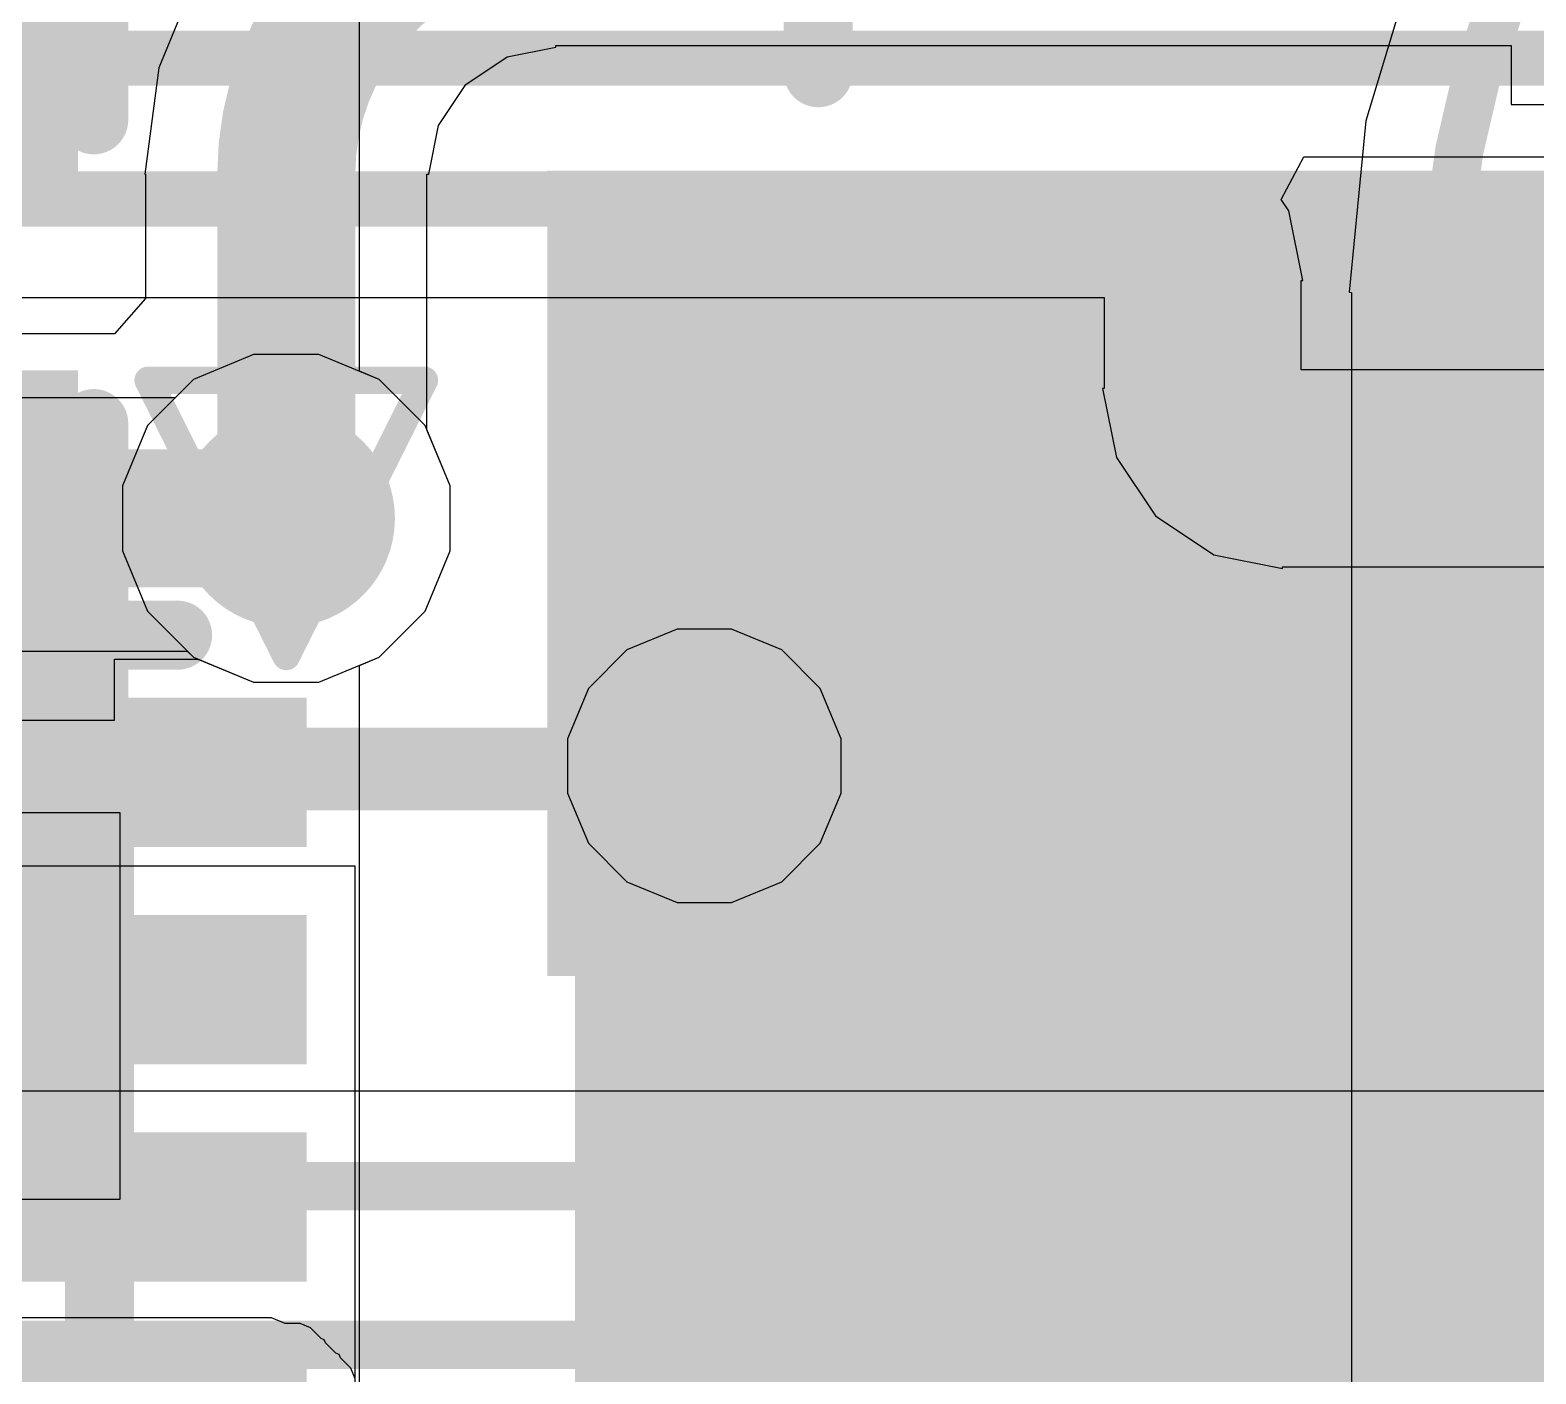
# Model space of a CAD drawing. Header units: inches. Extents: x -6 to 284, y -12 to 154.
# Drawn here: x 65.812 to 68.583, y -8.356 to -5.884 of the extents above; entities that cross this region are included whole.
import ezdxf

# ---------------------------------------------------------------- set-up
doc = ezdxf.new("R2010")
doc.units = ezdxf.units.IN
for name, color, linetype in [('Bottom Layer', 5, 'Continuous'), ('Bottom Overlay', 54, 'Continuous'), ('Bottom Paste', 16, 'Continuous'), ('Bottom Solder', 6, 'Continuous'), ('Drill Drawing', 1, 'Continuous'), ('GND-1', 16, 'Continuous'), ('GND-2', 90, 'Continuous'), ('GND-3', 216, 'Continuous'), ('GND-4', 54, 'Continuous'), ('PWR-1', 156, 'Continuous'), ('PWR-2', 130, 'Continuous'), ('Signal L1', 76, 'Continuous'), ('Signal L2', 6, 'Continuous'), ('Top Layer', 1, 'Continuous'), ('Top Overlay', 2, 'Continuous'), ('Top Paste', 8, 'Continuous'), ('Top Solder', 216, 'Continuous'), ('Via Holes', 16, 'Continuous')]:
    doc.layers.add(name, color=color, linetype=linetype)

# ---------------------------------------------------------------- blocks, each defined once
blk = doc.blocks.new('24_UQFN__4_2__B_84')
at = {"layer": 'Bottom Layer'}
for points in [[(0.45, 1.9), (1.2, 1.9), (1.2, 1.7), (0.45, 1.7)], [(0.45, 1.5), (1.2, 1.5), (1.2, 1.3), (0.45, 1.3)], [(0.45, 1.1), (1.2, 1.1), (1.2, 0.9), (0.45, 0.9)], [(0.45, 0.7), (1.2, 0.7), (1.2, 0.5), (0.45, 0.5)]]:
    blk.add_hatch(color=5, dxfattribs=at).paths.add_polyline_path(points)
at = {"layer": 'Bottom Paste'}
for points in [[(0.45, 1.9), (1.2, 1.9), (1.2, 1.7), (0.45, 1.7)], [(0.45, 1.5), (1.2, 1.5), (1.2, 1.3), (0.45, 1.3)], [(0.45, 1.1), (1.2, 1.1), (1.2, 0.9), (0.45, 0.9)], [(0.45, 0.7), (1.2, 0.7), (1.2, 0.5), (0.45, 0.5)]]:
    blk.add_hatch(color=16, dxfattribs=at).paths.add_polyline_path(points)
at = {"layer": 'Bottom Solder'}
for points in [[(0.4125, 1.9375), (1.2375, 1.9375), (1.2375, 1.6625), (0.4125, 1.6625)], [(0.4125, 1.5375), (1.2375, 1.5375), (1.2375, 1.2625), (0.4125, 1.2625)], [(0.4125, 1.1375), (1.2375, 1.1375), (1.2375, 0.8625), (0.4125, 0.8625)], [(0.4125, 0.7375), (1.2375, 0.7375), (1.2375, 0.4625), (0.4125, 0.4625)]]:
    blk.add_hatch(color=6, dxfattribs=at).paths.add_polyline_path(points)
at = {"layer": 'Bottom Overlay'}
blk.add_lwpolyline([(0.63, 2.0522, 0.127, 0.127, 0), (1, 2.0522, 0.127, 0.127, 0)], format="xyseb", dxfattribs=at)
blk.add_lwpolyline([(0.9683, 2.0522, 0.0635, 0.0635, 1), (1.0318, 2.0522, 0.0635, 0.0635, 1)], format="xyseb", close=True, dxfattribs=at)
blk = doc.blocks.new('HDMI_101W_89')
at = {"layer": 'Top Layer'}
blk.add_hatch(color=1, dxfattribs=at).paths.add_polyline_path([(-3.75, 1.665), (-1.95, 1.665), (-1.95, 0.285), (-3.75, 0.285)])
at = {"layer": 'Top Paste'}
blk.add_hatch(color=8, dxfattribs=at).paths.add_polyline_path([(-3.75, 1.665), (-1.95, 1.665), (-1.95, 0.285), (-3.75, 0.285)])
at = {"layer": 'Top Solder'}
blk.add_hatch(color=216, dxfattribs=at).paths.add_polyline_path([(-3.8008, 1.7158), (-1.8992, 1.7158), (-1.8992, 0.2342), (-3.8008, 0.2342)])
at = {"layer": 'Top Overlay'}
for points in [[(-3.3021, 1.8961, 0.127, 0.127, 0), (-3.3021, 2.706, 0.127, 0.127, 0)], [(-3.3021, 0.0538, 0.127, 0.127, 0), (-3.302, -1.1539, 0.127, 0.127, 0)]]:
    blk.add_lwpolyline(points, format="xyseb", dxfattribs=at)
for points in [[(-3.3338, 1.8961, 0.0635, 0.0635, 1), (-3.2703, 1.8961, 0.0635, 0.0635, 1)], [(-3.3338, 0.0538, 0.0635, 0.0635, 1), (-3.2703, 0.0538, 0.0635, 0.0635, 1)]]:
    blk.add_lwpolyline(points, format="xyseb", close=True, dxfattribs=at)
blk = doc.blocks.new('R___0402_178')
at = {"layer": 'Top Layer'}
for points in [[(-0.6985, -0.3175), (-0.6985, 0.3175), (-0.2413, 0.3175), (-0.2413, -0.3175)], [(0.2413, -0.3175), (0.2413, 0.3175), (0.6985, 0.3175), (0.6985, -0.3175)]]:
    blk.add_hatch(color=1, dxfattribs=at).paths.add_polyline_path(points)
at = {"layer": 'Top Paste'}
for points in [[(-0.6985, -0.3175), (-0.6985, 0.3175), (-0.2413, 0.3175), (-0.2413, -0.3175)], [(0.2413, -0.3175), (0.2413, 0.3175), (0.6985, 0.3175), (0.6985, -0.3175)]]:
    blk.add_hatch(color=8, dxfattribs=at).paths.add_polyline_path(points)
at = {"layer": 'Top Solder'}
for points in [[(-0.7535, -0.3725), (-0.7535, 0.3725), (-0.1863, 0.3725), (-0.1863, -0.3725)], [(0.1863, -0.3725), (0.1863, 0.3725), (0.7535, 0.3725), (0.7535, -0.3725)]]:
    blk.add_hatch(color=216, dxfattribs=at).paths.add_polyline_path(points)
at = {"layer": 'Top Overlay'}
for points in [[(-0.7874, -0.4064, 0.127, 0.127, 0), (-0.7874, 0.4064, 0.127, 0.127, 0)], [(0.7874, 0.4064, 0.127, 0.127, 0), (-0.7874, 0.4064, 0.127, 0.127, 0)], [(0.7874, -0.4064, 0.127, 0.127, 0), (0.7874, 0.4064, 0.127, 0.127, 0)], [(0.7874, -0.4064, 0.127, 0.127, 0), (-0.7874, -0.4064, 0.127, 0.127, 0)], [(0.8128, -0.4318, 0.00323, 0.00323, 0), (-0.8128, -0.4318, 0.00323, 0.00323, 0)]]:
    blk.add_lwpolyline(points, format="xyseb", dxfattribs=at)
for points in [[(-0.8191, 0.4064, 0.0635, 0.0635, 1), (-0.7556, 0.4064, 0.0635, 0.0635, 1)], [(-0.8191, 0.4064, 0.0635, 0.0635, 1), (-0.7556, 0.4064, 0.0635, 0.0635, 1)], [(0.7556, 0.4064, 0.0635, 0.0635, 1), (0.8191, 0.4064, 0.0635, 0.0635, 1)], [(0.7556, 0.4064, 0.0635, 0.0635, 1), (0.8191, 0.4064, 0.0635, 0.0635, 1)], [(-0.8191, -0.4064, 0.0635, 0.0635, 1), (-0.7556, -0.4064, 0.0635, 0.0635, 1)], [(-0.8191, -0.4064, 0.0635, 0.0635, 1), (-0.7556, -0.4064, 0.0635, 0.0635, 1)], [(0.7556, -0.4064, 0.0635, 0.0635, 1), (0.8191, -0.4064, 0.0635, 0.0635, 1)], [(0.7556, -0.4064, 0.0635, 0.0635, 1), (0.8191, -0.4064, 0.0635, 0.0635, 1)], [(-0.8136, -0.4318, 0.00161, 0.00161, 1), (-0.812, -0.4318, 0.00161, 0.00161, 1)], [(0.812, -0.4318, 0.00161, 0.00161, 1), (0.8136, -0.4318, 0.00161, 0.00161, 1)]]:
    blk.add_lwpolyline(points, format="xyseb", close=True, dxfattribs=at)
blk = doc.blocks.new('C___0402_326')
at = {"layer": 'Top Layer'}
for points in [[(-0.6985, -0.3175), (-0.6985, 0.3175), (-0.2413, 0.3175), (-0.2413, -0.3175)], [(0.2413, -0.3175), (0.2413, 0.3175), (0.6985, 0.3175), (0.6985, -0.3175)]]:
    blk.add_hatch(color=1, dxfattribs=at).paths.add_polyline_path(points)
at = {"layer": 'Top Paste'}
for points in [[(-0.6985, -0.3175), (-0.6985, 0.3175), (-0.2413, 0.3175), (-0.2413, -0.3175)], [(0.2413, -0.3175), (0.2413, 0.3175), (0.6985, 0.3175), (0.6985, -0.3175)]]:
    blk.add_hatch(color=8, dxfattribs=at).paths.add_polyline_path(points)
at = {"layer": 'Top Solder'}
for points in [[(-0.7585, -0.3775), (-0.7585, 0.3775), (-0.1813, 0.3775), (-0.1813, -0.3775)], [(0.1813, -0.3775), (0.1813, 0.3775), (0.7585, 0.3775), (0.7585, -0.3775)]]:
    blk.add_hatch(color=216, dxfattribs=at).paths.add_polyline_path(points)
at = {"layer": 'Top Overlay'}
for points in [[(-0.7874, 0.4064, 0.127, 0.127, 0), (-0.7874, -0.4064, 0.127, 0.127, 0)], [(-0.7874, 0.4064, 0.127, 0.127, 0), (-0.2794, 0.4064, 0.127, 0.127, 0)], [(0.2794, 0.4064, 0.127, 0.127, 0), (0.7874, 0.4064, 0.127, 0.127, 0)], [(0.7874, 0.4064, 0.127, 0.127, 0), (0.7874, -0.4064, 0.127, 0.127, 0)], [(-0.7874, -0.4064, 0.127, 0.127, 0), (-0.2794, -0.4064, 0.127, 0.127, 0)], [(0.2794, -0.4064, 0.127, 0.127, 0), (0.7874, -0.4064, 0.127, 0.127, 0)]]:
    blk.add_lwpolyline(points, format="xyseb", dxfattribs=at)
for points in [[(-0.8191, 0.4064, 0.0635, 0.0635, 1), (-0.7556, 0.4064, 0.0635, 0.0635, 1)], [(-0.8191, 0.4064, 0.0635, 0.0635, 1), (-0.7556, 0.4064, 0.0635, 0.0635, 1)], [(-0.3111, 0.4064, 0.0635, 0.0635, 1), (-0.2477, 0.4064, 0.0635, 0.0635, 1)], [(0.2477, 0.4064, 0.0635, 0.0635, 1), (0.3111, 0.4064, 0.0635, 0.0635, 1)], [(0.7556, 0.4064, 0.0635, 0.0635, 1), (0.8191, 0.4064, 0.0635, 0.0635, 1)], [(0.7556, 0.4064, 0.0635, 0.0635, 1), (0.8191, 0.4064, 0.0635, 0.0635, 1)], [(-0.8191, -0.4064, 0.0635, 0.0635, 1), (-0.7556, -0.4064, 0.0635, 0.0635, 1)], [(-0.8191, -0.4064, 0.0635, 0.0635, 1), (-0.7556, -0.4064, 0.0635, 0.0635, 1)], [(-0.3111, -0.4064, 0.0635, 0.0635, 1), (-0.2477, -0.4064, 0.0635, 0.0635, 1)], [(0.2477, -0.4064, 0.0635, 0.0635, 1), (0.3111, -0.4064, 0.0635, 0.0635, 1)], [(0.7556, -0.4064, 0.0635, 0.0635, 1), (0.8191, -0.4064, 0.0635, 0.0635, 1)], [(0.7556, -0.4064, 0.0635, 0.0635, 1), (0.8191, -0.4064, 0.0635, 0.0635, 1)]]:
    blk.add_lwpolyline(points, format="xyseb", close=True, dxfattribs=at)

msp = doc.modelspace()

# ---------------------------------------------------------------- hatches: boundary and pattern name
at = {"layer": 'Bottom Layer'}
h = msp.add_hatch(color=5, dxfattribs=at)
edge = h.paths.add_edge_path()
edge.add_arc((66.2838, -6.7821), 0.2, 0, 360)
h = msp.add_hatch(color=5, dxfattribs=at)
edge = h.paths.add_edge_path()
edge.add_arc((67.0531, -7.2375), 0.15, 0, 360)
at = {"layer": 'GND-1'}
h = msp.add_hatch(color=16, dxfattribs=at)
edge = h.paths.add_edge_path()
edge.add_arc((66.2838, -6.7821), 0.2, 0, 360)
h = msp.add_hatch(color=16, dxfattribs=at)
edge = h.paths.add_edge_path()
edge.add_arc((67.0531, -7.2375), 0.15, 0, 360)
at = {"layer": 'GND-2'}
h = msp.add_hatch(color=90, dxfattribs=at)
edge = h.paths.add_edge_path()
edge.add_arc((66.2838, -6.7821), 0.2, 0, 360)
h = msp.add_hatch(color=90, dxfattribs=at)
edge = h.paths.add_edge_path()
edge.add_arc((67.0531, -7.2375), 0.15, 0, 360)
at = {"layer": 'GND-3'}
h = msp.add_hatch(color=216, dxfattribs=at)
edge = h.paths.add_edge_path()
edge.add_arc((66.2838, -6.7821), 0.2, 0, 360)
h = msp.add_hatch(color=216, dxfattribs=at)
edge = h.paths.add_edge_path()
edge.add_arc((67.0531, -7.2375), 0.15, 0, 360)
at = {"layer": 'GND-4'}
h = msp.add_hatch(color=54, dxfattribs=at)
edge = h.paths.add_edge_path()
edge.add_arc((66.2838, -6.7821), 0.2, 0, 360)
h = msp.add_hatch(color=54, dxfattribs=at)
edge = h.paths.add_edge_path()
edge.add_arc((67.0531, -7.2375), 0.15, 0, 360)
at = {"layer": 'PWR-1'}
h = msp.add_hatch(color=156, dxfattribs=at)
edge = h.paths.add_edge_path()
edge.add_arc((66.2838, -6.7821), 0.2, 0, 360)
h = msp.add_hatch(color=156, dxfattribs=at)
edge = h.paths.add_edge_path()
edge.add_arc((67.0531, -7.2375), 0.15, 0, 360)
at = {"layer": 'PWR-2'}
h = msp.add_hatch(color=130, dxfattribs=at)
edge = h.paths.add_edge_path()
edge.add_arc((66.2838, -6.7821), 0.2, 0, 360)
h = msp.add_hatch(color=130, dxfattribs=at)
edge = h.paths.add_edge_path()
edge.add_arc((67.0531, -7.2375), 0.15, 0, 360)
at = {"layer": 'Signal L1'}
h = msp.add_hatch(color=76, dxfattribs=at)
edge = h.paths.add_edge_path()
edge.add_arc((66.2838, -6.7821), 0.2, 0, 360)
h = msp.add_hatch(color=76, dxfattribs=at)
edge = h.paths.add_edge_path()
edge.add_arc((67.0531, -7.2375), 0.15, 0, 360)
at = {"layer": 'Signal L2'}
h = msp.add_hatch(color=6, dxfattribs=at)
edge = h.paths.add_edge_path()
edge.add_arc((66.2838, -6.7821), 0.2, 0, 360)
h = msp.add_hatch(color=6, dxfattribs=at)
edge = h.paths.add_edge_path()
edge.add_arc((67.0531, -7.2375), 0.15, 0, 360)
at = {"layer": 'Top Layer'}
msp.add_hatch(color=1, dxfattribs=at).paths.add_polyline_path([(66.815, -11.2431), (68.615, -11.2431), (68.615, -6.1932), (66.815, -6.1932)])
h = msp.add_hatch(color=1, dxfattribs=at)
edge = h.paths.add_edge_path()
edge.add_arc((66.2838, -6.7821), 0.2, 0, 360)
h = msp.add_hatch(color=1, dxfattribs=at)
edge = h.paths.add_edge_path()
edge.add_arc((67.0531, -7.2375), 0.15, 0, 360)
at = {"layer": 'Via Holes'}
h = msp.add_hatch(color=7, dxfattribs=at)
edge = h.paths.add_edge_path()
edge.add_arc((66.2838, -6.7821), 0.1, 0, 360)
h = msp.add_hatch(color=7, dxfattribs=at)
edge = h.paths.add_edge_path()
edge.add_arc((67.0531, -7.2375), 0.075, 0, 360)

# ---------------------------------------------------------------- linework, layer by layer
at = {"layer": 'Bottom Layer'}
for p, q in [((68.1148, -6.1951), (68.1567, -6.1167)), ((68.1567, -6.1167), (68.8516, -6.1167)), ((68.1291, -6.2165), (68.1148, -6.1951)), ((68.1546, -6.3445), (68.1291, -6.2165)), ((68.1516, -6.5088), (68.1516, -6.3445)), ((68.1516, -6.3445), (68.1546, -6.3445)), ((64.7927, -6.3756), (67.7891, -6.3756)), ((67.7891, -6.3756), (67.7891, -6.5431)), ((66.2238, -6.4805), (66.113, -6.5264)), ((66.3438, -6.4805), (66.2238, -6.4805)), ((66.4547, -6.5264), (66.3438, -6.4805)), ((69.0221, -6.5088), (68.1516, -6.5088)), ((66.113, -6.5264), (66.0792, -6.5602)), ((66.5395, -6.6112), (66.4547, -6.5264)), ((66.0792, -6.5602), (65.4029, -6.5602)), ((67.7891, -6.5431), (67.7862, -6.5431)), ((67.7862, -6.5431), (67.8114, -6.6698)), ((66.5854, -6.7221), (66.5395, -6.6112)), ((67.8114, -6.6698), (67.8832, -6.7773)), ((66.5854, -6.8421), (66.5854, -6.7221)), ((67.8832, -6.7773), (67.9906, -6.8491)), ((66.5395, -6.9529), (66.5854, -6.8421)), ((67.9906, -6.8491), (68.1174, -6.8743)), ((68.1174, -6.8743), (68.1174, -6.8714)), ((68.1174, -6.8714), (68.7545, -6.8714)), ((66.4547, -7.0377), (66.5395, -6.9529)), ((65.5169, -7.0263), (66.1016, -7.0263)), ((66.1016, -7.0263), (66.113, -7.0377)), ((66.113, -7.0377), (66.2238, -7.0837)), ((66.3438, -7.0837), (66.4547, -7.0377)), ((66.2238, -7.0837), (66.3438, -7.0837)), ((66.4108, -7.4223), (65.5108, -7.4223)), ((66.4108, -7.8763), (66.4108, -7.4223)), ((66.4108, -8.6223), (66.4108, -7.8763)), ((66.4108, -7.8763), (66.4108, -7.8763))]:
    msp.add_line(p, q, dxfattribs=at)
for points in [[(63.4326, -5.9354, 0.1016, 0.1016, 0), (68.8516, -5.9354, 0.1016, 0.1016, 0)], [(63.5029, -6.1944, 0.1016, 0.1016, 0), (67.8202, -6.1944, 0.1016, 0.1016, 0)], [(67.8202, -6.1944, 0.1016, 0.1016, -0.414214), (67.9704, -6.3445, 0.1016, 0.1016, 0)], [(67.9704, -6.5431, 0.1016, 0.1016, 0), (67.9704, -6.3445, 0.1016, 0.1016, 0)], [(68.1174, -6.6901, 0.1016, 0.1016, -0.414214), (67.9704, -6.5431, 0.1016, 0.1016, 0)], [(68.1174, -6.6901, 0.1016, 0.1016, 0), (69.0857, -6.6901, 0.1016, 0.1016, 0)], [(65.4029, -6.7933, 0.2032, 0.2032, 0), (66.3043, -6.7933, 0.2032, 0.2032, 0)], [(65.9088, -7.2493, 0.1524, 0.1524, 0), (65.9147, -7.2434, 0.1524, 0.1524, 0)], [(65.9147, -7.2434, 0.1524, 0.1524, 0), (67.0472, -7.2434, 0.1524, 0.1524, 0)], [(67.0472, -7.2434, 0.1524, 0.1524, 0), (67.0531, -7.2375, 0.1524, 0.1524, 0)]]:
    msp.add_lwpolyline(points, format="xyseb", dxfattribs=at)
for points in [[(67.7948, -6.1944, 0.0508, 0.0508, 1), (67.8456, -6.1944, 0.0508, 0.0508, 1)], [(67.7948, -6.1944, 0.0508, 0.0508, 1), (67.8456, -6.1944, 0.0508, 0.0508, 1)], [(67.945, -6.3445, 0.0508, 0.0508, 1), (67.9958, -6.3445, 0.0508, 0.0508, 1)], [(67.945, -6.3445, 0.0508, 0.0508, 1), (67.9958, -6.3445, 0.0508, 0.0508, 1)], [(67.945, -6.5431, 0.0508, 0.0508, 1), (67.9958, -6.5431, 0.0508, 0.0508, 1)], [(67.945, -6.5431, 0.0508, 0.0508, 1), (67.9958, -6.5431, 0.0508, 0.0508, 1)], [(68.092, -6.6901, 0.0508, 0.0508, 1), (68.1428, -6.6901, 0.0508, 0.0508, 1)], [(68.092, -6.6901, 0.0508, 0.0508, 1), (68.1428, -6.6901, 0.0508, 0.0508, 1)], [(66.2535, -6.7933, 0.1016, 0.1016, 1), (66.3551, -6.7933, 0.1016, 0.1016, 1)], [(65.8707, -7.2493, 0.0762, 0.0762, 1), (65.9469, -7.2493, 0.0762, 0.0762, 1)], [(65.8766, -7.2434, 0.0762, 0.0762, 1), (65.9528, -7.2434, 0.0762, 0.0762, 1)], [(65.8766, -7.2434, 0.0762, 0.0762, 1), (65.9528, -7.2434, 0.0762, 0.0762, 1)], [(67.0091, -7.2434, 0.0762, 0.0762, 1), (67.0853, -7.2434, 0.0762, 0.0762, 1)], [(67.0091, -7.2434, 0.0762, 0.0762, 1), (67.0853, -7.2434, 0.0762, 0.0762, 1)], [(67.015, -7.2375, 0.0762, 0.0762, 1), (67.0912, -7.2375, 0.0762, 0.0762, 1)]]:
    msp.add_lwpolyline(points, format="xyseb", close=True, dxfattribs=at)
at = {"layer": 'Drill Drawing'}
for points in [[(66.0298, -6.5281, 0.0508, 0.0508, 0), (66.5378, -6.5281, 0.0508, 0.0508, 0)], [(66.0298, -6.5281, 0.0508, 0.0508, 0), (66.2838, -7.0361, 0.0508, 0.0508, 0)], [(66.2838, -7.0361, 0.0508, 0.0508, 0), (66.5378, -6.5281, 0.0508, 0.0508, 0)], [(66.7991, -6.9835, 0.0508, 0.0508, 0), (67.3071, -6.9835, 0.0508, 0.0508, 0)], [(66.7991, -7.4915, 0.0508, 0.0508, 0), (66.7991, -6.9835, 0.0508, 0.0508, 0)], [(67.3071, -7.4915, 0.0508, 0.0508, 0), (67.3071, -6.9835, 0.0508, 0.0508, 0)], [(66.7991, -7.4915, 0.0508, 0.0508, 0), (67.3071, -7.4915, 0.0508, 0.0508, 0)]]:
    msp.add_lwpolyline(points, format="xyseb", dxfattribs=at)
for points in [[(66.0171, -6.5281, 0.0254, 0.0254, 1), (66.0425, -6.5281, 0.0254, 0.0254, 1)], [(66.0171, -6.5281, 0.0254, 0.0254, 1), (66.0425, -6.5281, 0.0254, 0.0254, 1)], [(66.5251, -6.5281, 0.0254, 0.0254, 1), (66.5505, -6.5281, 0.0254, 0.0254, 1)], [(66.5251, -6.5281, 0.0254, 0.0254, 1), (66.5505, -6.5281, 0.0254, 0.0254, 1)], [(66.7864, -6.9835, 0.0254, 0.0254, 1), (66.8118, -6.9835, 0.0254, 0.0254, 1)], [(66.7864, -6.9835, 0.0254, 0.0254, 1), (66.8118, -6.9835, 0.0254, 0.0254, 1)], [(67.2944, -6.9835, 0.0254, 0.0254, 1), (67.3198, -6.9835, 0.0254, 0.0254, 1)], [(67.2944, -6.9835, 0.0254, 0.0254, 1), (67.3198, -6.9835, 0.0254, 0.0254, 1)], [(66.2711, -7.0361, 0.0254, 0.0254, 1), (66.2965, -7.0361, 0.0254, 0.0254, 1)], [(66.2711, -7.0361, 0.0254, 0.0254, 1), (66.2965, -7.0361, 0.0254, 0.0254, 1)], [(66.7864, -7.4915, 0.0254, 0.0254, 1), (66.8118, -7.4915, 0.0254, 0.0254, 1)], [(66.7864, -7.4915, 0.0254, 0.0254, 1), (66.8118, -7.4915, 0.0254, 0.0254, 1)], [(67.2944, -7.4915, 0.0254, 0.0254, 1), (67.3198, -7.4915, 0.0254, 0.0254, 1)], [(67.2944, -7.4915, 0.0254, 0.0254, 1), (67.3198, -7.4915, 0.0254, 0.0254, 1)]]:
    msp.add_lwpolyline(points, format="xyseb", close=True, dxfattribs=at)
at = {"layer": 'GND-1'}
for p, q in [((66.2238, -6.4805), (66.113, -6.5264)), ((66.3438, -6.4805), (66.2238, -6.4805)), ((66.4547, -6.5264), (66.3438, -6.4805)), ((66.113, -6.5264), (66.0282, -6.6112)), ((66.5395, -6.6112), (66.4547, -6.5264)), ((66.0282, -6.6112), (65.9822, -6.7221)), ((66.5854, -6.7221), (66.5395, -6.6112)), ((65.9822, -6.7221), (65.9822, -6.8421)), ((66.5854, -6.8421), (66.5854, -6.7221)), ((65.9822, -6.8421), (66.0282, -6.9529)), ((66.5395, -6.9529), (66.5854, -6.8421)), ((66.0282, -6.9529), (66.113, -7.0377)), ((66.4547, -7.0377), (66.5395, -6.9529)), ((66.113, -7.0377), (66.2238, -7.0837)), ((66.3438, -7.0837), (66.4547, -7.0377)), ((66.2238, -7.0837), (66.3438, -7.0837))]:
    msp.add_line(p, q, dxfattribs=at)
at = {"layer": 'GND-2'}
for p, q in [((66.2238, -6.4805), (66.113, -6.5264)), ((66.3438, -6.4805), (66.2238, -6.4805)), ((66.4547, -6.5264), (66.3438, -6.4805)), ((66.113, -6.5264), (66.0282, -6.6112)), ((66.5395, -6.6112), (66.4547, -6.5264)), ((66.0282, -6.6112), (65.9822, -6.7221)), ((66.5854, -6.7221), (66.5395, -6.6112)), ((65.9822, -6.7221), (65.9822, -6.8421)), ((66.5854, -6.8421), (66.5854, -6.7221)), ((65.9822, -6.8421), (66.0282, -6.9529)), ((66.5395, -6.9529), (66.5854, -6.8421)), ((66.0282, -6.9529), (66.113, -7.0377)), ((66.4547, -7.0377), (66.5395, -6.9529)), ((66.113, -7.0377), (66.2238, -7.0837)), ((66.3438, -7.0837), (66.4547, -7.0377)), ((66.2238, -7.0837), (66.3438, -7.0837))]:
    msp.add_line(p, q, dxfattribs=at)
at = {"layer": 'GND-3'}
for p, q in [((66.2238, -6.4805), (66.113, -6.5264)), ((66.3438, -6.4805), (66.2238, -6.4805)), ((66.4547, -6.5264), (66.3438, -6.4805)), ((66.113, -6.5264), (66.0282, -6.6112)), ((66.5395, -6.6112), (66.4547, -6.5264)), ((66.0282, -6.6112), (65.9822, -6.7221)), ((66.5854, -6.7221), (66.5395, -6.6112)), ((65.9822, -6.7221), (65.9822, -6.8421)), ((66.5854, -6.8421), (66.5854, -6.7221)), ((65.9822, -6.8421), (66.0282, -6.9529)), ((66.5395, -6.9529), (66.5854, -6.8421)), ((66.0282, -6.9529), (66.113, -7.0377)), ((66.4547, -7.0377), (66.5395, -6.9529)), ((66.113, -7.0377), (66.2238, -7.0837)), ((66.3438, -7.0837), (66.4547, -7.0377)), ((66.2238, -7.0837), (66.3438, -7.0837))]:
    msp.add_line(p, q, dxfattribs=at)
at = {"layer": 'GND-4'}
for p, q in [((66.2238, -6.4805), (66.113, -6.5264)), ((66.3438, -6.4805), (66.2238, -6.4805)), ((66.4547, -6.5264), (66.3438, -6.4805)), ((66.113, -6.5264), (66.0282, -6.6112)), ((66.5395, -6.6112), (66.4547, -6.5264)), ((66.0282, -6.6112), (65.9822, -6.7221)), ((66.5854, -6.7221), (66.5395, -6.6112)), ((65.9822, -6.7221), (65.9822, -6.8421)), ((66.5854, -6.8421), (66.5854, -6.7221)), ((65.9822, -6.8421), (66.0282, -6.9529)), ((66.5395, -6.9529), (66.5854, -6.8421)), ((66.0282, -6.9529), (66.113, -7.0377)), ((66.4547, -7.0377), (66.5395, -6.9529)), ((66.113, -7.0377), (66.2238, -7.0837)), ((66.3438, -7.0837), (66.4547, -7.0377)), ((66.2238, -7.0837), (66.3438, -7.0837))]:
    msp.add_line(p, q, dxfattribs=at)
at = {"layer": 'PWR-1'}
for p, q in [((66.2238, -6.4805), (66.113, -6.5264)), ((66.3438, -6.4805), (66.2238, -6.4805)), ((66.4547, -6.5264), (66.3438, -6.4805)), ((66.113, -6.5264), (66.0282, -6.6112)), ((66.5395, -6.6112), (66.4547, -6.5264)), ((66.0282, -6.6112), (65.9822, -6.7221)), ((66.5854, -6.7221), (66.5395, -6.6112)), ((65.9822, -6.7221), (65.9822, -6.8421)), ((66.5854, -6.8421), (66.5854, -6.7221)), ((65.9822, -6.8421), (66.0282, -6.9529)), ((66.5395, -6.9529), (66.5854, -6.8421)), ((66.0282, -6.9529), (66.113, -7.0377)), ((66.4547, -7.0377), (66.5395, -6.9529)), ((67.0031, -6.9859), (66.9106, -7.0242)), ((67.1032, -6.9859), (67.0031, -6.9859)), ((67.1956, -7.0242), (67.1032, -6.9859)), ((66.113, -7.0377), (66.2238, -7.0837)), ((66.3438, -7.0837), (66.4547, -7.0377)), ((66.9106, -7.0242), (66.8398, -7.095)), ((67.2664, -7.095), (67.1956, -7.0242)), ((66.2238, -7.0837), (66.3438, -7.0837)), ((66.8398, -7.095), (66.8015, -7.1875)), ((67.3047, -7.1875), (67.2664, -7.095)), ((66.8015, -7.1875), (66.8015, -7.2876)), ((67.3047, -7.2876), (67.3047, -7.1875)), ((66.8015, -7.2876), (66.8398, -7.38)), ((67.2664, -7.38), (67.3047, -7.2876)), ((66.8398, -7.38), (66.9106, -7.4508)), ((67.1956, -7.4508), (67.2664, -7.38)), ((66.9106, -7.4508), (67.0031, -7.4891)), ((67.1032, -7.4891), (67.1956, -7.4508)), ((67.0031, -7.4891), (67.1032, -7.4891))]:
    msp.add_line(p, q, dxfattribs=at)
at = {"layer": 'PWR-2'}
for p, q in [((66.4186, -6.5114), (66.4186, -2.4553)), ((66.2238, -6.4805), (66.113, -6.5264)), ((66.3438, -6.4805), (66.2238, -6.4805)), ((66.4547, -6.5264), (66.3438, -6.4805)), ((66.4547, -6.5264), (66.4186, -6.5114)), ((66.113, -6.5264), (66.0282, -6.6112)), ((66.5395, -6.6112), (66.4547, -6.5264)), ((66.5395, -6.6112), (66.4547, -6.5264)), ((66.0282, -6.6112), (65.9822, -6.7221)), ((66.5854, -6.7221), (66.5395, -6.6112)), ((66.5854, -6.7221), (66.5395, -6.6112)), ((65.9822, -6.7221), (65.9822, -6.8421)), ((66.5854, -6.8421), (66.5854, -6.7221)), ((66.5854, -6.8421), (66.5854, -6.7221)), ((65.9822, -6.8421), (66.0282, -6.9529)), ((66.5395, -6.9529), (66.5854, -6.8421)), ((66.5395, -6.9529), (66.5854, -6.8421)), ((66.0282, -6.9529), (66.113, -7.0377)), ((66.4547, -7.0377), (66.5395, -6.9529)), ((66.4547, -7.0377), (66.5395, -6.9529)), ((67.0031, -6.9859), (66.9106, -7.0242)), ((67.0031, -6.9859), (66.9106, -7.0242)), ((67.1032, -6.9859), (67.0031, -6.9859)), ((67.1032, -6.9859), (67.0031, -6.9859)), ((67.1956, -7.0242), (67.1032, -6.9859)), ((67.1956, -7.0242), (67.1032, -6.9859)), ((66.113, -7.0377), (66.2238, -7.0837)), ((66.3438, -7.0837), (66.4547, -7.0377)), ((66.4186, -7.0527), (66.4547, -7.0377)), ((66.9106, -7.0242), (66.8398, -7.095)), ((66.9106, -7.0242), (66.8398, -7.095)), ((67.2664, -7.095), (67.1956, -7.0242)), ((67.2664, -7.095), (67.1956, -7.0242)), ((66.4186, -8.9982), (66.4186, -7.0527)), ((66.2238, -7.0837), (66.3438, -7.0837)), ((66.8398, -7.095), (66.8015, -7.1875)), ((66.8398, -7.095), (66.8015, -7.1875)), ((67.3047, -7.1875), (67.2664, -7.095)), ((67.3047, -7.1875), (67.2664, -7.095)), ((66.8015, -7.1875), (66.8015, -7.2876)), ((66.8015, -7.1875), (66.8015, -7.2876)), ((67.3047, -7.2876), (67.3047, -7.1875)), ((67.3047, -7.2876), (67.3047, -7.1875)), ((66.8015, -7.2876), (66.8398, -7.38)), ((66.8015, -7.2876), (66.8398, -7.38)), ((67.2664, -7.38), (67.3047, -7.2876)), ((67.2664, -7.38), (67.3047, -7.2876)), ((66.8398, -7.38), (66.9106, -7.4508)), ((66.8398, -7.38), (66.9106, -7.4508)), ((67.1956, -7.4508), (67.2664, -7.38)), ((67.1956, -7.4508), (67.2664, -7.38)), ((66.9106, -7.4508), (67.0031, -7.4891)), ((66.9106, -7.4508), (67.0031, -7.4891)), ((67.1032, -7.4891), (67.1956, -7.4508)), ((67.1032, -7.4891), (67.1956, -7.4508)), ((67.0031, -7.4891), (67.1032, -7.4891)), ((67.0031, -7.4891), (67.1032, -7.4891))]:
    msp.add_line(p, q, dxfattribs=at)
at = {"layer": 'Signal L1'}
for p, q in [((68.3626, -5.7473), (68.2706, -6.0505)), ((68.2706, -6.0505), (68.2396, -6.3657)), ((68.2396, -6.3657), (68.244, -6.3664)), ((68.244, -6.3664), (68.244, -6.3671)), ((68.244, -6.3671), (68.244, -9.8554)), ((66.2238, -6.4805), (66.113, -6.5264)), ((66.3438, -6.4805), (66.2238, -6.4805)), ((66.4547, -6.5264), (66.3438, -6.4805)), ((66.113, -6.5264), (66.0282, -6.6112)), ((66.5395, -6.6112), (66.4547, -6.5264)), ((66.0282, -6.6112), (65.9822, -6.7221)), ((66.5854, -6.7221), (66.5395, -6.6112)), ((65.9822, -6.7221), (65.9822, -6.8421)), ((66.5854, -6.8421), (66.5854, -6.7221)), ((65.9822, -6.8421), (66.0282, -6.9529)), ((66.5395, -6.9529), (66.5854, -6.8421)), ((66.0282, -6.9529), (66.113, -7.0377)), ((66.4547, -7.0377), (66.5395, -6.9529)), ((66.113, -7.0377), (66.2238, -7.0837)), ((66.3438, -7.0837), (66.4547, -7.0377)), ((66.2238, -7.0837), (66.3438, -7.0837))]:
    msp.add_line(p, q, dxfattribs=at)
for points in [[(68.4188, -6.3657, 0.0889, 0.0889, -0.185316), (68.7878, -5.4045, 0.0889, 0.0889, 0)], [(68.4188, -6.3657, 0.0889, 0.0889, 0), (68.4188, -6.3664, 0.0889, 0.0889, 0)], [(68.4188, -9.8554, 0.0889, 0.0889, 0), (68.4188, -6.3664, 0.0889, 0.0889, 0)]]:
    msp.add_lwpolyline(points, format="xyseb", dxfattribs=at)
for points in [[(68.3966, -6.3657, 0.0445, 0.0445, 1), (68.4411, -6.3657, 0.0445, 0.0445, 1)], [(68.3966, -6.3657, 0.0445, 0.0445, 1), (68.4411, -6.3657, 0.0445, 0.0445, 1)], [(68.3966, -6.3664, 0.0445, 0.0445, 1), (68.4411, -6.3664, 0.0445, 0.0445, 1)], [(68.3966, -6.3664, 0.0445, 0.0445, 1), (68.4411, -6.3664, 0.0445, 0.0445, 1)]]:
    msp.add_lwpolyline(points, format="xyseb", close=True, dxfattribs=at)
at = {"layer": 'Signal L2'}
for p, q in [((66.2238, -6.4805), (66.113, -6.5264)), ((66.3438, -6.4805), (66.2238, -6.4805)), ((66.4547, -6.5264), (66.3438, -6.4805)), ((66.113, -6.5264), (66.0282, -6.6112)), ((66.5395, -6.6112), (66.4547, -6.5264)), ((66.0282, -6.6112), (65.9822, -6.7221)), ((66.5854, -6.7221), (66.5395, -6.6112)), ((65.9822, -6.7221), (65.9822, -6.8421)), ((66.5854, -6.8421), (66.5854, -6.7221)), ((65.9822, -6.8421), (66.0282, -6.9529)), ((66.5395, -6.9529), (66.5854, -6.8421)), ((66.0282, -6.9529), (66.113, -7.0377)), ((66.4547, -7.0377), (66.5395, -6.9529)), ((66.113, -7.0377), (66.2238, -7.0837)), ((66.3438, -7.0837), (66.4547, -7.0377)), ((66.2238, -7.0837), (66.3438, -7.0837)), ((69.8723, -7.8359), (65.0667, -7.8359))]:
    msp.add_line(p, q, dxfattribs=at)
for points in [[(64.3999, -8.0107, 0.0889, 0.0889, 0), (69.8723, -8.0107, 0.0889, 0.0889, 0)], [(64.5209, -8.3028, 0.0889, 0.0889, 0), (69.8723, -8.3028, 0.0889, 0.0889, 0)]]:
    msp.add_lwpolyline(points, format="xyseb", dxfattribs=at)
at = {"layer": 'Top Layer'}
for p, q in [((66.1247, -5.7707), (66.0491, -5.9531)), ((66.6903, -5.9329), (66.7798, -5.9151)), ((66.7798, -5.9151), (66.7798, -5.9119)), ((66.7798, -5.9119), (68.5381, -5.9119)), ((68.5381, -5.9119), (68.5381, -6.0203)), ((66.0491, -5.9531), (66.0234, -6.1489)), ((66.6145, -5.9836), (66.6903, -5.9329)), ((66.5638, -6.0594), (66.6145, -5.9836)), ((68.5381, -6.0203), (68.6102, -6.0203)), ((66.546, -6.1489), (66.5638, -6.0594)), ((66.0234, -6.1489), (66.0249, -6.1489)), ((66.0249, -6.1489), (66.0249, -6.3773)), ((66.5428, -6.6192), (66.5428, -6.1489)), ((66.5428, -6.1489), (66.546, -6.1489)), ((66.0249, -6.3773), (65.9677, -6.4425)), ((65.9677, -6.4425), (65.0787, -6.4425)), ((66.5854, -6.7221), (66.5428, -6.6192)), ((66.5854, -6.8421), (66.5854, -6.7221)), ((66.5395, -6.9529), (66.5854, -6.8421)), ((66.4547, -7.0377), (66.5395, -6.9529)), ((66.3438, -7.0837), (66.4547, -7.0377)), ((65.9677, -7.1537), (65.9677, -7.041)), ((65.9677, -7.041), (66.1209, -7.041)), ((66.1209, -7.041), (66.2238, -7.0837)), ((66.2238, -7.0837), (66.3438, -7.0837)), ((65.0787, -7.1537), (65.9677, -7.1537)), ((65.9783, -7.3238), (65.0893, -7.3238)), ((65.9783, -8.035), (65.9783, -7.3238)), ((65.0893, -8.035), (65.9783, -8.035)), ((66.2565, -8.2532), (61.4731, -8.2532)), ((66.2817, -8.2636), (66.2565, -8.2532)), ((66.3091, -8.2636), (66.2817, -8.2636)), ((66.3284, -8.2716), (66.3091, -8.2636)), ((66.3478, -8.291), (66.3284, -8.2716)), ((66.3284, -8.2716), (66.3284, -8.2716)), ((66.3284, -8.2716), (66.3284, -8.2716)), ((66.3537, -8.2934), (66.3478, -8.291)), ((66.3561, -8.2993), (66.3537, -8.2934)), ((66.3751, -8.3183), (66.3561, -8.2993)), ((66.381, -8.3208), (66.3751, -8.3183)), ((66.3835, -8.3267), (66.381, -8.3208)), ((66.4028, -8.346), (66.3835, -8.3267)), ((66.4108, -8.3654), (66.4028, -8.346)), ((66.4028, -8.346), (66.4028, -8.346)), ((66.4028, -8.346), (66.4028, -8.346))]:
    msp.add_line(p, q, dxfattribs=at)
for points in [[(66.2838, -6.1489, 0.254, 0.254, -0.414214), (66.7798, -5.6529, 0.254, 0.254, 0)], [(66.2838, -6.7821, 0.254, 0.254, 0), (66.2838, -6.1489, 0.254, 0.254, 0)], [(65.5325, -6.7821, 0.254, 0.254, 0), (66.2838, -6.7821, 0.254, 0.254, 0)]]:
    msp.add_lwpolyline(points, format="xyseb", dxfattribs=at)
for points in [[(66.2203, -6.1489, 0.127, 0.127, 1), (66.3473, -6.1489, 0.127, 0.127, 1)], [(66.2203, -6.1489, 0.127, 0.127, 1), (66.3473, -6.1489, 0.127, 0.127, 1)], [(66.2203, -6.7821, 0.127, 0.127, 1), (66.3473, -6.7821, 0.127, 0.127, 1)], [(66.2203, -6.7821, 0.127, 0.127, 1), (66.3473, -6.7821, 0.127, 0.127, 1)]]:
    msp.add_lwpolyline(points, format="xyseb", close=True, dxfattribs=at)

# ---------------------------------------------------------------- block references
for name, p in [('HDMI_101W_89', (70.565, -7.8582)), ('24_UQFN__4_2__B_84', (65.0838, -9.0493))]:
    msp.add_blockref(name, p)
for name, p, rotation in [('C___0402_326', (65.5232, -6.3282), 90), ('R___0402_178', (65.5338, -8.1493), 270)]:
    msp.add_blockref(name, p, dxfattribs=dict(rotation=rotation))

doc.saveas('drawing.dxf')
